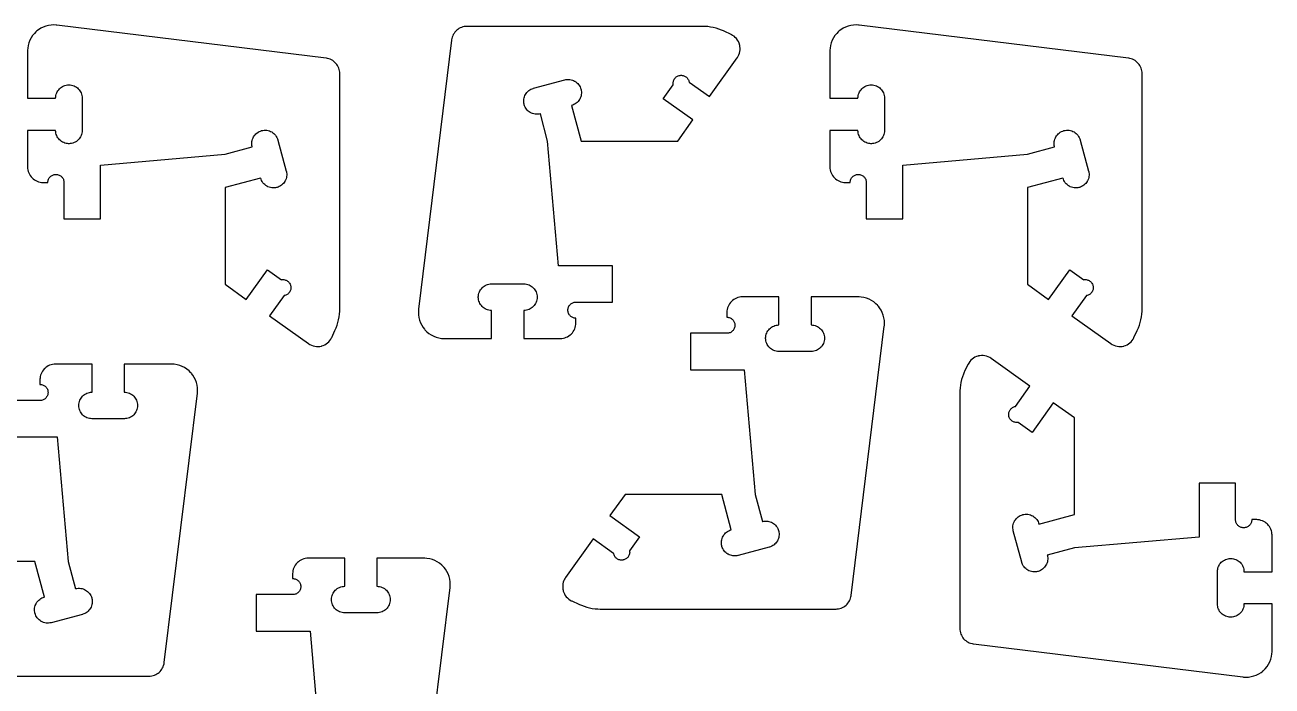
# Model space of a CAD drawing. Extents: x 0 to 476, y 0 to 319.
# Drawn here: x 228.6 to 468.2, y 192.3 to 319.3 of the extents above; entities that cross this region are included whole.
import ezdxf

# ---------------------------------------------------------------- set-up
doc = ezdxf.new("R2010")
doc.units = 0
doc.layers.get('0').update_dxf_attribs({"linetype": 'CONTINUOUS'})

msp = doc.modelspace()

# ---------------------------------------------------------------- linework, layer by layer
at = {"color": 0}
for points in [[(267.065, 294.504), (272.282, 295.903), (272.264, 295.965), (272.226, 296.158), (272.199, 296.412), (272.196, 296.664), (272.218, 296.912), (272.264, 297.156), (272.333, 297.392), (272.424, 297.619), (272.536, 297.838), (272.668, 298.043), (272.819, 298.236), (272.99, 298.414), (273.178, 298.575), (273.382, 298.718), (273.601, 298.843), (273.836, 298.946), (274.021, 299.008), (274.085, 299.025), (274.147, 299.043), (274.339, 299.081), (274.594, 299.108), (274.846, 299.111), (275.094, 299.089), (275.338, 299.043), (275.574, 298.974), (275.801, 298.883), (276.019, 298.771), (276.225, 298.639), (276.418, 298.487), (276.596, 298.317), (276.757, 298.129), (276.9, 297.925), (277.025, 297.706), (277.128, 297.471), (277.19, 297.285), (277.207, 297.222), (278.813, 291.233), (278.828, 291.172), (278.865, 290.987), (278.893, 290.737), (278.897, 290.489), (278.878, 290.24), (278.833, 289.996), (278.764, 289.756), (278.672, 289.524), (278.589, 289.353), (278.557, 289.299), (278.526, 289.244), (278.421, 289.086), (278.265, 288.89), (278.092, 288.711), (277.901, 288.55), (277.697, 288.408), (277.479, 288.287), (277.249, 288.188), (277.069, 288.126), (277.008, 288.111), (276.949, 288.094), (276.763, 288.057), (276.514, 288.029), (276.264, 288.025), (276.017, 288.046), (275.771, 288.09), (275.532, 288.158), (275.299, 288.25), (275.129, 288.333), (275.074, 288.365), (275.019, 288.397), (274.862, 288.503), (274.665, 288.658), (274.487, 288.832), (274.326, 289.021), (274.185, 289.226), (274.063, 289.443), (273.963, 289.674), (273.903, 289.853), (273.886, 289.914), (267.065, 288.086), (267.065, 269.504), (271.136, 266.601), (275.201, 272.3), (277.894, 270.379), (277.933, 270.386), (278.051, 270.397), (278.207, 270.4), (278.36, 270.386), (278.508, 270.358), (278.653, 270.317), (278.792, 270.261), (278.925, 270.193), (279.05, 270.112), (279.167, 270.021), (279.274, 269.917), (279.372, 269.804), (279.458, 269.681), (279.533, 269.55), (279.596, 269.41), (279.644, 269.261), (279.672, 269.146), (279.678, 269.106), (279.685, 269.067), (279.697, 268.949), (279.699, 268.793), (279.686, 268.64), (279.658, 268.492), (279.615, 268.347), (279.56, 268.208), (279.492, 268.075), (279.411, 267.95), (279.319, 267.833), (279.217, 267.726), (279.103, 267.628), (278.981, 267.542), (278.849, 267.467), (278.708, 267.404), (278.56, 267.356), (278.444, 267.328), (278.406, 267.322), (275.614, 263.407), (283.074, 258.086), (283.14, 258.037), (283.354, 257.908), (283.65, 257.764), (283.958, 257.654), (284.275, 257.578), (284.599, 257.536), (284.926, 257.531), (285.254, 257.561), (285.499, 257.607), (285.579, 257.628), (285.66, 257.649), (285.896, 257.729), (286.196, 257.865), (286.478, 258.031), (286.739, 258.226), (286.978, 258.449), (287.192, 258.697), (287.378, 258.968), (287.5, 259.186), (287.535, 259.261), (288.169, 260.622), (288.228, 260.746), (288.386, 261.124), (288.576, 261.636), (288.737, 262.156), (288.869, 262.685), (288.972, 263.218), (289.047, 263.758), (289.092, 264.301), (289.107, 264.713), (289.107, 264.849), (289.107, 309.978), (289.107, 310.047), (289.093, 310.258), (289.054, 310.533), (288.992, 310.799), (288.906, 311.056), (288.799, 311.303), (288.669, 311.537), (288.521, 311.758), (288.353, 311.965), (288.168, 312.157), (287.967, 312.332), (287.75, 312.487), (287.518, 312.625), (287.274, 312.742), (287.017, 312.836), (286.75, 312.908), (286.542, 312.947), (286.472, 312.956), (234.715, 319.31), (234.583, 319.326), (234.183, 319.347), (233.654, 319.326), (233.132, 319.251), (232.624, 319.122), (232.131, 318.94), (231.658, 318.707), (231.211, 318.424), (230.893, 318.181), (230.793, 318.092), (230.693, 318.004), (230.412, 317.718), (230.076, 317.308), (229.787, 316.868), (229.547, 316.401), (229.357, 315.911), (229.219, 315.403), (229.135, 314.881), (229.106, 314.481), (229.106, 314.347), (229.106, 305.274), (234.506, 305.274), (234.506, 305.339), (234.519, 305.535), (234.558, 305.787), (234.621, 306.032), (234.707, 306.267), (234.814, 306.489), (234.942, 306.7), (235.089, 306.896), (235.253, 307.076), (235.435, 307.242), (235.631, 307.389), (235.84, 307.517), (236.064, 307.624), (236.297, 307.71), (236.542, 307.772), (236.796, 307.811), (236.992, 307.824), (237.056, 307.824), (237.121, 307.824), (237.317, 307.811), (237.569, 307.772), (237.814, 307.71), (238.049, 307.624), (238.272, 307.517), (238.482, 307.389), (238.678, 307.242), (238.86, 307.076), (239.024, 306.896), (239.171, 306.7), (239.299, 306.489), (239.406, 306.267), (239.492, 306.032), (239.554, 305.787), (239.593, 305.535), (239.606, 305.339), (239.606, 305.274), (239.606, 299.074), (239.606, 299.008), (239.593, 298.813), (239.554, 298.56), (239.492, 298.315), (239.406, 298.081), (239.299, 297.858), (239.171, 297.649), (239.024, 297.451), (238.86, 297.271), (238.678, 297.106), (238.482, 296.96), (238.272, 296.832), (238.049, 296.724), (237.814, 296.639), (237.569, 296.575), (237.317, 296.537), (237.121, 296.524), (237.056, 296.524), (236.992, 296.524), (236.796, 296.537), (236.542, 296.575), (236.297, 296.639), (236.064, 296.724), (235.84, 296.832), (235.631, 296.96), (235.435, 297.106), (235.253, 297.271), (235.089, 297.451), (234.942, 297.649), (234.814, 297.858), (234.707, 298.081), (234.621, 298.315), (234.558, 298.56), (234.519, 298.813), (234.506, 299.008), (234.506, 299.074), (229.106, 299.074), (229.106, 292.074), (229.106, 292), (229.121, 291.778), (229.164, 291.486), (229.236, 291.201), (229.335, 290.925), (229.46, 290.661), (229.61, 290.41), (229.786, 290.172), (229.932, 290.004), (229.985, 289.953), (230.037, 289.9), (230.206, 289.753), (230.442, 289.578), (230.693, 289.428), (230.958, 289.303), (231.233, 289.203), (231.518, 289.132), (231.81, 289.089), (232.032, 289.074), (232.106, 289.074), (233.006, 289.074), (233.006, 289.114), (233.014, 289.232), (233.037, 289.386), (233.076, 289.535), (233.128, 289.676), (233.193, 289.813), (233.271, 289.94), (233.36, 290.06), (233.46, 290.169), (233.571, 290.269), (233.689, 290.358), (233.817, 290.436), (233.953, 290.501), (234.096, 290.554), (234.244, 290.592), (234.397, 290.615), (234.517, 290.624), (234.556, 290.624), (234.596, 290.624), (234.715, 290.615), (234.868, 290.592), (235.017, 290.554), (235.16, 290.501), (235.294, 290.436), (235.422, 290.358), (235.542, 290.269), (235.653, 290.169), (235.753, 290.06), (235.842, 289.94), (235.919, 289.813), (235.985, 289.676), (236.036, 289.535), (236.075, 289.386), (236.099, 289.232), (236.106, 289.114), (236.106, 289.074), (236.106, 282.074), (243.106, 282.074), (243.106, 292.408), (267.065, 294.504)], [(329.028, 297.033), (327.629, 302.249), (327.567, 302.232), (327.375, 302.194), (327.119, 302.165), (326.868, 302.164), (326.619, 302.186), (326.376, 302.232), (326.14, 302.3), (325.912, 302.392), (325.694, 302.504), (325.489, 302.636), (325.296, 302.787), (325.118, 302.957), (324.957, 303.144), (324.814, 303.349), (324.69, 303.569), (324.588, 303.804), (324.524, 303.989), (324.507, 304.051), (324.49, 304.115), (324.451, 304.307), (324.424, 304.561), (324.421, 304.814), (324.443, 305.063), (324.489, 305.306), (324.558, 305.542), (324.649, 305.769), (324.761, 305.987), (324.893, 306.193), (325.046, 306.385), (325.215, 306.563), (325.403, 306.725), (325.607, 306.868), (325.826, 306.992), (326.061, 307.094), (326.247, 307.158), (326.31, 307.175), (332.299, 308.779), (332.36, 308.796), (332.546, 308.833), (332.794, 308.861), (333.043, 308.865), (333.292, 308.844), (333.536, 308.8), (333.776, 308.732), (334.008, 308.64), (334.179, 308.557), (334.233, 308.525), (334.287, 308.493), (334.446, 308.388), (334.642, 308.232), (334.821, 308.058), (334.982, 307.869), (335.124, 307.664), (335.244, 307.447), (335.344, 307.217), (335.406, 307.037), (335.422, 306.976), (335.438, 306.915), (335.475, 306.731), (335.503, 306.481), (335.507, 306.232), (335.486, 305.983), (335.442, 305.739), (335.374, 305.499), (335.282, 305.267), (335.199, 305.096), (335.167, 305.042), (335.135, 304.987), (335.031, 304.829), (334.874, 304.633), (334.7, 304.454), (334.511, 304.293), (334.307, 304.151), (334.089, 304.031), (333.858, 303.931), (333.679, 303.869), (333.618, 303.853), (335.446, 297.033), (354.028, 297.033), (356.931, 301.103), (351.232, 305.168), (353.153, 307.861), (353.146, 307.9), (353.135, 308.019), (353.132, 308.175), (353.146, 308.328), (353.174, 308.476), (353.215, 308.621), (353.271, 308.76), (353.339, 308.892), (353.419, 309.017), (353.513, 309.135), (353.615, 309.242), (353.728, 309.339), (353.851, 309.426), (353.983, 309.501), (354.124, 309.564), (354.271, 309.612), (354.388, 309.639), (354.426, 309.646), (354.465, 309.653), (354.583, 309.664), (354.739, 309.667), (354.892, 309.653), (355.042, 309.625), (355.186, 309.583), (355.325, 309.528), (355.457, 309.46), (355.582, 309.379), (355.699, 309.287), (355.807, 309.185), (355.904, 309.071), (355.99, 308.949), (356.065, 308.817), (356.128, 308.676), (356.176, 308.528), (356.204, 308.412), (356.211, 308.374), (360.125, 305.581), (365.446, 313.04), (365.494, 313.108), (365.624, 313.322), (365.768, 313.618), (365.878, 313.925), (365.954, 314.243), (365.996, 314.567), (366.001, 314.894), (365.971, 315.221), (365.926, 315.467), (365.904, 315.547), (365.883, 315.626), (365.803, 315.862), (365.668, 316.162), (365.501, 316.444), (365.306, 316.707), (365.083, 316.946), (364.836, 317.158), (364.564, 317.346), (364.347, 317.467), (364.271, 317.501), (362.91, 318.138), (362.786, 318.194), (362.408, 318.354), (361.896, 318.543), (361.376, 318.704), (360.849, 318.838), (360.314, 318.94), (359.774, 319.014), (359.231, 319.058), (358.821, 319.074), (358.683, 319.074), (313.554, 319.074), (313.485, 319.074), (313.274, 319.061), (312.999, 319.022), (312.733, 318.96), (312.476, 318.874), (312.229, 318.765), (311.996, 318.638), (311.774, 318.489), (311.567, 318.321), (311.375, 318.136), (311.201, 317.935), (311.044, 317.717), (310.907, 317.486), (310.79, 317.242), (310.696, 316.985), (310.624, 316.717), (310.586, 316.51), (310.576, 316.439), (304.222, 264.683), (304.206, 264.551), (304.186, 264.15), (304.206, 263.621), (304.281, 263.1), (304.41, 262.592), (304.592, 262.099), (304.825, 261.626), (305.108, 261.179), (305.351, 260.861), (305.44, 260.761), (305.528, 260.661), (305.815, 260.381), (306.224, 260.044), (306.664, 259.756), (307.132, 259.515), (307.621, 259.325), (308.129, 259.186), (308.651, 259.103), (309.051, 259.074), (309.185, 259.074), (318.258, 259.074), (318.258, 264.474), (318.193, 264.474), (317.997, 264.487), (317.744, 264.525), (317.5, 264.589), (317.265, 264.674), (317.043, 264.782), (316.832, 264.91), (316.636, 265.056), (316.456, 265.221), (316.29, 265.401), (316.144, 265.599), (316.017, 265.808), (315.908, 266.031), (315.824, 266.265), (315.76, 266.51), (315.721, 266.763), (315.708, 266.958), (315.708, 267.024), (315.708, 267.089), (315.721, 267.285), (315.76, 267.537), (315.824, 267.782), (315.908, 268.017), (316.017, 268.239), (316.144, 268.45), (316.29, 268.646), (316.456, 268.826), (316.636, 268.992), (316.832, 269.139), (317.043, 269.267), (317.265, 269.374), (317.5, 269.46), (317.744, 269.522), (317.997, 269.561), (318.193, 269.574), (318.258, 269.574), (324.458, 269.574), (324.524, 269.574), (324.719, 269.561), (324.972, 269.522), (325.217, 269.46), (325.451, 269.374), (325.674, 269.267), (325.885, 269.139), (326.081, 268.992), (326.261, 268.826), (326.426, 268.646), (326.572, 268.45), (326.7, 268.239), (326.808, 268.017), (326.893, 267.782), (326.957, 267.537), (326.996, 267.285), (327.008, 267.089), (327.008, 267.024), (327.008, 266.958), (326.996, 266.763), (326.957, 266.51), (326.893, 266.265), (326.808, 266.031), (326.7, 265.808), (326.572, 265.599), (326.426, 265.401), (326.261, 265.221), (326.081, 265.056), (325.885, 264.91), (325.674, 264.782), (325.451, 264.674), (325.217, 264.589), (324.972, 264.525), (324.719, 264.487), (324.524, 264.474), (324.458, 264.474), (324.458, 259.074), (331.458, 259.074), (331.532, 259.074), (331.756, 259.089), (332.046, 259.132), (332.331, 259.203), (332.607, 259.303), (332.871, 259.428), (333.122, 259.578), (333.36, 259.753), (333.528, 259.9), (333.579, 259.953), (333.632, 260.004), (333.779, 260.172), (333.954, 260.41), (334.106, 260.661), (334.231, 260.926), (334.329, 261.201), (334.4, 261.486), (334.443, 261.778), (334.458, 262), (334.458, 262.074), (334.458, 262.974), (334.419, 262.974), (334.3, 262.982), (334.146, 263.006), (333.997, 263.043), (333.856, 263.096), (333.719, 263.161), (333.592, 263.239), (333.472, 263.328), (333.362, 263.428), (333.263, 263.537), (333.174, 263.657), (333.096, 263.785), (333.031, 263.921), (332.978, 264.063), (332.94, 264.211), (332.917, 264.365), (332.908, 264.485), (332.908, 264.524), (332.908, 264.564), (332.917, 264.682), (332.94, 264.836), (332.978, 264.985), (333.031, 265.128), (333.096, 265.263), (333.174, 265.39), (333.263, 265.51), (333.362, 265.619), (333.472, 265.719), (333.592, 265.81), (333.719, 265.886), (333.856, 265.951), (333.997, 266.004), (334.146, 266.042), (334.3, 266.065), (334.419, 266.074), (334.458, 266.074), (341.458, 266.074), (341.458, 273.074), (331.124, 273.074), (329.028, 297.033)], [(421.206, 294.504), (426.422, 295.903), (426.406, 295.965), (426.367, 296.158), (426.339, 296.412), (426.336, 296.664), (426.358, 296.912), (426.404, 297.156), (426.474, 297.392), (426.565, 297.619), (426.676, 297.838), (426.81, 298.043), (426.961, 298.236), (427.131, 298.414), (427.318, 298.575), (427.522, 298.718), (427.742, 298.843), (427.976, 298.946), (428.162, 299.008), (428.225, 299.025), (428.289, 299.043), (428.481, 299.081), (428.735, 299.108), (428.987, 299.111), (429.236, 299.089), (429.479, 299.043), (429.715, 298.974), (429.943, 298.883), (430.16, 298.771), (430.367, 298.639), (430.558, 298.487), (430.736, 298.317), (430.897, 298.129), (431.042, 297.925), (431.165, 297.706), (431.268, 297.471), (431.332, 297.285), (431.349, 297.222), (432.953, 291.233), (432.969, 291.172), (433.006, 290.987), (433.035, 290.737), (433.039, 290.489), (433.018, 290.24), (432.974, 289.996), (432.906, 289.756), (432.814, 289.524), (432.729, 289.353), (432.699, 289.299), (432.667, 289.244), (432.561, 289.086), (432.406, 288.89), (432.232, 288.711), (432.042, 288.55), (431.838, 288.408), (431.619, 288.287), (431.39, 288.188), (431.211, 288.126), (431.15, 288.111), (431.089, 288.094), (430.903, 288.057), (430.654, 288.029), (430.406, 288.025), (430.157, 288.046), (429.912, 288.09), (429.672, 288.158), (429.439, 288.25), (429.269, 288.333), (429.215, 288.365), (429.16, 288.397), (429.003, 288.503), (428.807, 288.658), (428.628, 288.832), (428.467, 289.021), (428.325, 289.226), (428.204, 289.443), (428.104, 289.674), (428.043, 289.853), (428.026, 289.914), (421.206, 288.086), (421.206, 269.504), (425.276, 266.601), (429.342, 272.3), (432.035, 270.379), (432.074, 270.386), (432.192, 270.397), (432.349, 270.4), (432.501, 270.386), (432.65, 270.358), (432.794, 270.317), (432.933, 270.261), (433.065, 270.193), (433.19, 270.112), (433.307, 270.021), (433.415, 269.917), (433.513, 269.804), (433.6, 269.681), (433.675, 269.55), (433.736, 269.41), (433.785, 269.261), (433.813, 269.146), (433.819, 269.106), (433.826, 269.067), (433.838, 268.949), (433.84, 268.793), (433.826, 268.64), (433.799, 268.492), (433.757, 268.347), (433.701, 268.208), (433.633, 268.075), (433.553, 267.95), (433.46, 267.833), (433.357, 267.726), (433.244, 267.628), (433.121, 267.542), (432.989, 267.467), (432.849, 267.404), (432.701, 267.356), (432.585, 267.328), (432.546, 267.322), (429.754, 263.407), (437.214, 258.086), (437.282, 258.037), (437.494, 257.908), (437.79, 257.764), (438.099, 257.654), (438.417, 257.578), (438.74, 257.536), (439.067, 257.531), (439.394, 257.561), (439.64, 257.607), (439.721, 257.628), (439.8, 257.649), (440.036, 257.729), (440.336, 257.865), (440.618, 258.031), (440.879, 258.226), (441.118, 258.449), (441.332, 258.697), (441.518, 258.968), (441.64, 259.186), (441.675, 259.261), (442.31, 260.622), (442.368, 260.746), (442.528, 261.124), (442.717, 261.636), (442.878, 262.156), (443.01, 262.685), (443.114, 263.218), (443.188, 263.758), (443.232, 264.301), (443.247, 264.713), (443.247, 264.849), (443.247, 309.978), (443.247, 310.047), (443.235, 310.258), (443.196, 310.533), (443.133, 310.799), (443.047, 311.056), (442.939, 311.303), (442.81, 311.537), (442.661, 311.758), (442.494, 311.965), (442.308, 312.157), (442.107, 312.332), (441.89, 312.487), (441.658, 312.625), (441.414, 312.742), (441.158, 312.836), (440.89, 312.908), (440.682, 312.947), (440.612, 312.956), (388.857, 319.31), (388.724, 319.326), (388.324, 319.347), (387.794, 319.326), (387.274, 319.251), (386.764, 319.122), (386.272, 318.94), (385.8, 318.707), (385.353, 318.424), (385.033, 318.181), (384.933, 318.092), (384.835, 318.004), (384.554, 317.718), (384.218, 317.308), (383.929, 316.868), (383.689, 316.401), (383.499, 315.911), (383.36, 315.403), (383.275, 314.881), (383.247, 314.481), (383.247, 314.347), (383.247, 305.274), (388.647, 305.274), (388.647, 305.339), (388.66, 305.535), (388.699, 305.787), (388.761, 306.032), (388.847, 306.267), (388.954, 306.489), (389.082, 306.7), (389.229, 306.896), (389.394, 307.076), (389.575, 307.242), (389.771, 307.389), (389.982, 307.517), (390.204, 307.624), (390.439, 307.71), (390.683, 307.772), (390.936, 307.811), (391.132, 307.824), (391.197, 307.824), (391.263, 307.824), (391.458, 307.811), (391.711, 307.772), (391.956, 307.71), (392.19, 307.624), (392.412, 307.517), (392.622, 307.389), (392.819, 307.242), (393, 307.076), (393.165, 306.896), (393.311, 306.7), (393.439, 306.489), (393.547, 306.267), (393.632, 306.032), (393.696, 305.787), (393.733, 305.535), (393.747, 305.339), (393.747, 305.274), (393.747, 299.074), (393.747, 299.008), (393.733, 298.813), (393.696, 298.56), (393.632, 298.315), (393.547, 298.081), (393.439, 297.858), (393.311, 297.649), (393.165, 297.451), (393, 297.271), (392.819, 297.106), (392.622, 296.96), (392.412, 296.832), (392.19, 296.724), (391.956, 296.639), (391.711, 296.575), (391.458, 296.537), (391.263, 296.524), (391.197, 296.524), (391.132, 296.524), (390.936, 296.537), (390.683, 296.575), (390.439, 296.639), (390.204, 296.724), (389.982, 296.832), (389.771, 296.96), (389.575, 297.106), (389.394, 297.271), (389.229, 297.451), (389.082, 297.649), (388.954, 297.858), (388.847, 298.081), (388.761, 298.315), (388.699, 298.56), (388.66, 298.813), (388.647, 299.008), (388.647, 299.074), (383.247, 299.074), (383.247, 292.074), (383.247, 292), (383.261, 291.778), (383.306, 291.486), (383.376, 291.201), (383.475, 290.925), (383.6, 290.661), (383.751, 290.41), (383.926, 290.172), (384.074, 290.004), (384.126, 289.953), (384.178, 289.9), (384.346, 289.753), (384.582, 289.578), (384.835, 289.428), (385.099, 289.303), (385.375, 289.203), (385.66, 289.132), (385.95, 289.089), (386.172, 289.074), (386.247, 289.074), (387.147, 289.074), (387.147, 289.114), (387.156, 289.232), (387.179, 289.386), (387.217, 289.535), (387.269, 289.676), (387.335, 289.813), (387.411, 289.94), (387.501, 290.06), (387.601, 290.169), (387.711, 290.269), (387.831, 290.358), (387.958, 290.436), (388.094, 290.501), (388.236, 290.554), (388.385, 290.592), (388.539, 290.615), (388.657, 290.624), (388.697, 290.624), (388.736, 290.624), (388.856, 290.615), (389.01, 290.592), (389.158, 290.554), (389.3, 290.501), (389.436, 290.436), (389.564, 290.358), (389.683, 290.269), (389.793, 290.169), (389.893, 290.06), (389.982, 289.94), (390.06, 289.813), (390.125, 289.676), (390.178, 289.535), (390.215, 289.386), (390.239, 289.232), (390.247, 289.114), (390.247, 289.074), (390.247, 282.074), (397.247, 282.074), (397.247, 292.408), (421.206, 294.504)], [(368.889, 229.115), (370.287, 223.899), (370.35, 223.915), (370.543, 223.953), (370.797, 223.982), (371.049, 223.985), (371.297, 223.962), (371.54, 223.917), (371.776, 223.847), (372.004, 223.756), (372.222, 223.644), (372.428, 223.511), (372.621, 223.36), (372.799, 223.19), (372.96, 223.003), (373.103, 222.799), (373.228, 222.579), (373.331, 222.344), (373.393, 222.158), (373.41, 222.096), (373.428, 222.032), (373.465, 221.84), (373.493, 221.586), (373.496, 221.333), (373.474, 221.085), (373.428, 220.842), (373.358, 220.606), (373.268, 220.378), (373.156, 220.161), (373.024, 219.954), (372.872, 219.763), (372.701, 219.585), (372.514, 219.422), (372.31, 219.279), (372.09, 219.156), (371.856, 219.053), (371.669, 218.989), (371.607, 218.972), (365.618, 217.368), (365.557, 217.351), (365.372, 217.314), (365.122, 217.286), (364.874, 217.282), (364.625, 217.303), (364.381, 217.347), (364.14, 217.415), (363.908, 217.507), (363.737, 217.592), (363.683, 217.622), (363.629, 217.654), (363.471, 217.76), (363.275, 217.915), (363.096, 218.089), (362.935, 218.279), (362.793, 218.483), (362.672, 218.701), (362.572, 218.931), (362.511, 219.11), (362.496, 219.171), (362.479, 219.232), (362.442, 219.418), (362.414, 219.667), (362.41, 219.915), (362.431, 220.164), (362.475, 220.408), (362.543, 220.649), (362.635, 220.882), (362.718, 221.051), (362.75, 221.106), (362.782, 221.161), (362.888, 221.318), (363.043, 221.514), (363.217, 221.693), (363.406, 221.854), (363.611, 221.996), (363.828, 222.117), (364.058, 222.217), (364.237, 222.278), (364.299, 222.294), (362.471, 229.115), (343.889, 229.115), (340.986, 225.044), (346.685, 220.979), (344.764, 218.286), (344.771, 218.247), (344.782, 218.129), (344.785, 217.972), (344.771, 217.819), (344.743, 217.671), (344.701, 217.526), (344.646, 217.388), (344.578, 217.256), (344.497, 217.131), (344.406, 217.014), (344.301, 216.906), (344.189, 216.808), (344.065, 216.721), (343.935, 216.646), (343.794, 216.585), (343.646, 216.536), (343.531, 216.508), (343.49, 216.501), (343.451, 216.494), (343.333, 216.483), (343.178, 216.481), (343.025, 216.494), (342.876, 216.522), (342.732, 216.564), (342.593, 216.619), (342.46, 216.688), (342.335, 216.768), (342.218, 216.861), (342.111, 216.964), (342.013, 217.076), (341.926, 217.2), (341.851, 217.332), (341.789, 217.472), (341.74, 217.619), (341.713, 217.735), (341.707, 217.775), (337.792, 220.567), (332.471, 213.107), (332.422, 213.039), (332.293, 212.826), (332.149, 212.531), (332.039, 212.222), (331.963, 211.904), (331.921, 211.581), (331.915, 211.254), (331.946, 210.926), (331.992, 210.681), (332.013, 210.6), (332.033, 210.521), (332.114, 210.285), (332.25, 209.985), (332.415, 209.703), (332.611, 209.442), (332.833, 209.203), (333.082, 208.989), (333.353, 208.803), (333.571, 208.681), (333.646, 208.646), (335.007, 208.011), (335.131, 207.953), (335.508, 207.793), (336.021, 207.604), (336.54, 207.443), (337.069, 207.311), (337.603, 207.207), (338.143, 207.133), (338.686, 207.089), (339.097, 207.074), (339.233, 207.074), (384.362, 207.074), (384.432, 207.074), (384.643, 207.086), (384.918, 207.125), (385.183, 207.188), (385.44, 207.274), (385.688, 207.382), (385.922, 207.511), (386.143, 207.66), (386.35, 207.826), (386.542, 208.013), (386.717, 208.214), (386.872, 208.431), (387.01, 208.663), (387.126, 208.907), (387.221, 209.163), (387.293, 209.431), (387.332, 209.639), (387.34, 209.708), (393.694, 261.464), (393.711, 261.597), (393.732, 261.997), (393.711, 262.526), (393.636, 263.047), (393.507, 263.557), (393.325, 264.049), (393.092, 264.521), (392.808, 264.968), (392.565, 265.287), (392.476, 265.386), (392.389, 265.486), (392.103, 265.767), (391.693, 266.103), (391.253, 266.392), (390.786, 266.632), (390.296, 266.822), (389.787, 266.961), (389.265, 267.046), (388.865, 267.074), (388.732, 267.074), (379.658, 267.074), (379.658, 261.674), (379.724, 261.674), (379.919, 261.661), (380.172, 261.622), (380.417, 261.56), (380.651, 261.474), (380.874, 261.365), (381.085, 261.237), (381.281, 261.092), (381.461, 260.926), (381.626, 260.746), (381.774, 260.55), (381.901, 260.339), (382.008, 260.117), (382.094, 259.882), (382.157, 259.638), (382.196, 259.385), (382.208, 259.189), (382.208, 259.124), (382.208, 259.058), (382.196, 258.862), (382.157, 258.61), (382.094, 258.365), (382.008, 258.131), (381.901, 257.908), (381.774, 257.699), (381.626, 257.501), (381.461, 257.321), (381.281, 257.156), (381.085, 257.01), (380.874, 256.882), (380.651, 256.774), (380.417, 256.689), (380.172, 256.625), (379.919, 256.588), (379.724, 256.574), (379.658, 256.574), (373.458, 256.574), (373.393, 256.574), (373.197, 256.588), (372.944, 256.625), (372.7, 256.689), (372.465, 256.774), (372.243, 256.882), (372.033, 257.01), (371.836, 257.156), (371.656, 257.321), (371.49, 257.501), (371.344, 257.699), (371.217, 257.908), (371.108, 258.131), (371.024, 258.365), (370.96, 258.61), (370.922, 258.862), (370.908, 259.058), (370.908, 259.124), (370.908, 259.189), (370.922, 259.385), (370.96, 259.638), (371.024, 259.882), (371.108, 260.117), (371.217, 260.339), (371.344, 260.55), (371.49, 260.746), (371.656, 260.926), (371.836, 261.092), (372.033, 261.237), (372.243, 261.365), (372.465, 261.474), (372.7, 261.56), (372.944, 261.622), (373.197, 261.661), (373.393, 261.674), (373.458, 261.674), (373.458, 267.074), (366.458, 267.074), (366.385, 267.074), (366.162, 267.06), (365.871, 267.015), (365.586, 266.944), (365.31, 266.846), (365.046, 266.721), (364.794, 266.569), (364.557, 266.394), (364.389, 266.247), (364.338, 266.194), (364.285, 266.143), (364.138, 265.975), (363.963, 265.737), (363.813, 265.486), (363.686, 265.222), (363.588, 264.946), (363.517, 264.661), (363.474, 264.371), (363.458, 264.147), (363.458, 264.074), (363.458, 263.174), (363.499, 263.174), (363.617, 263.165), (363.771, 263.142), (363.919, 263.104), (364.061, 263.051), (364.197, 262.986), (364.325, 262.908), (364.444, 262.819), (364.554, 262.719), (364.654, 262.61), (364.743, 262.49), (364.821, 262.362), (364.886, 262.226), (364.939, 262.085), (364.976, 261.936), (365, 261.782), (365.008, 261.664), (365.008, 261.624), (365.008, 261.585), (365, 261.465), (364.976, 261.311), (364.939, 261.162), (364.886, 261.021), (364.821, 260.885), (364.743, 260.757), (364.654, 260.638), (364.554, 260.528), (364.444, 260.428), (364.325, 260.339), (364.197, 260.261), (364.061, 260.196), (363.919, 260.143), (363.771, 260.106), (363.617, 260.082), (363.499, 260.074), (363.458, 260.074), (356.458, 260.074), (356.458, 253.074), (366.793, 253.074), (368.889, 229.115)], [(430.239, 218.825), (425.024, 217.428), (425.04, 217.365), (425.078, 217.172), (425.106, 216.918), (425.108, 216.665), (425.086, 216.417), (425.04, 216.174), (424.971, 215.938), (424.881, 215.71), (424.768, 215.493), (424.636, 215.286), (424.485, 215.094), (424.314, 214.917), (424.126, 214.756), (423.922, 214.611), (423.703, 214.487), (423.468, 214.385), (423.283, 214.321), (423.219, 214.304), (423.157, 214.288), (422.964, 214.25), (422.71, 214.221), (422.458, 214.219), (422.21, 214.242), (421.967, 214.288), (421.731, 214.356), (421.503, 214.447), (421.285, 214.56), (421.079, 214.692), (420.886, 214.843), (420.708, 215.014), (420.547, 215.201), (420.404, 215.404), (420.279, 215.625), (420.176, 215.86), (420.114, 216.044), (420.097, 216.107), (418.492, 222.096), (418.476, 222.157), (418.439, 222.343), (418.411, 222.592), (418.407, 222.842), (418.426, 223.089), (418.471, 223.333), (418.54, 223.574), (418.632, 223.807), (418.715, 223.976), (418.747, 224.032), (418.778, 224.086), (418.883, 224.243), (419.039, 224.439), (419.213, 224.618), (419.403, 224.779), (419.607, 224.921), (419.825, 225.043), (420.056, 225.142), (420.235, 225.203), (420.296, 225.219), (420.356, 225.236), (420.542, 225.272), (420.79, 225.301), (421.04, 225.306), (421.287, 225.285), (421.533, 225.24), (421.772, 225.172), (422.006, 225.081), (422.175, 224.996), (422.231, 224.965), (422.285, 224.933), (422.442, 224.828), (422.639, 224.672), (422.817, 224.499), (422.978, 224.308), (423.119, 224.104), (423.242, 223.886), (423.342, 223.657), (423.401, 223.478), (423.418, 223.417), (430.239, 225.244), (430.239, 243.825), (426.168, 246.729), (422.103, 241.031), (419.411, 242.951), (419.371, 242.944), (419.253, 242.933), (419.097, 242.931), (418.944, 242.943), (418.796, 242.971), (418.651, 243.014), (418.513, 243.069), (418.379, 243.138), (418.254, 243.218), (418.138, 243.31), (418.031, 243.412), (417.932, 243.526), (417.846, 243.649), (417.771, 243.781), (417.708, 243.921), (417.66, 244.069), (417.632, 244.185), (417.626, 244.224), (417.619, 244.263), (417.607, 244.382), (417.606, 244.537), (417.618, 244.69), (417.646, 244.839), (417.689, 244.983), (417.744, 245.122), (417.813, 245.254), (417.893, 245.379), (417.985, 245.497), (418.088, 245.604), (418.201, 245.701), (418.324, 245.789), (418.456, 245.864), (418.596, 245.926), (418.744, 245.975), (418.86, 246.001), (418.899, 246.008), (421.69, 249.922), (414.231, 255.244), (414.164, 255.292), (413.95, 255.421), (413.654, 255.565), (413.346, 255.676), (413.029, 255.753), (412.706, 255.793), (412.378, 255.8), (412.05, 255.769), (411.806, 255.724), (411.725, 255.703), (411.644, 255.682), (411.408, 255.6), (411.108, 255.465), (410.826, 255.299), (410.565, 255.104), (410.326, 254.881), (410.112, 254.633), (409.926, 254.362), (409.804, 254.144), (409.769, 254.069), (409.135, 252.708), (409.076, 252.583), (408.918, 252.206), (408.728, 251.694), (408.567, 251.174), (408.435, 250.646), (408.332, 250.111), (408.257, 249.572), (408.213, 249.028), (408.199, 248.618), (408.199, 248.482), (408.199, 203.353), (408.199, 203.282), (408.211, 203.071), (408.25, 202.797), (408.313, 202.531), (408.399, 202.274), (408.506, 202.028), (408.635, 201.793), (408.783, 201.572), (408.951, 201.365), (409.136, 201.174), (409.338, 200.999), (409.554, 200.842), (409.786, 200.706), (410.031, 200.589), (410.287, 200.494), (410.554, 200.422), (410.763, 200.383), (410.832, 200.375), (462.589, 194.019), (462.721, 194.004), (463.121, 193.983), (463.65, 194.003), (464.172, 194.079), (464.681, 194.208), (465.174, 194.39), (465.646, 194.622), (466.093, 194.906), (466.411, 195.15), (466.511, 195.237), (466.611, 195.326), (466.892, 195.612), (467.228, 196.022), (467.517, 196.462), (467.757, 196.929), (467.947, 197.419), (468.085, 197.926), (468.169, 198.45), (468.199, 198.85), (468.199, 198.983), (468.199, 208.057), (462.799, 208.057), (462.799, 207.992), (462.785, 207.796), (462.746, 207.543), (462.683, 207.299), (462.597, 207.064), (462.49, 206.84), (462.363, 206.631), (462.215, 206.435), (462.051, 206.253), (461.869, 206.089), (461.674, 205.942), (461.464, 205.814), (461.24, 205.707), (461.006, 205.621), (460.762, 205.558), (460.508, 205.519), (460.313, 205.507), (460.249, 205.507), (460.183, 205.507), (459.988, 205.519), (459.735, 205.558), (459.49, 205.621), (459.256, 205.707), (459.032, 205.814), (458.822, 205.942), (458.626, 206.089), (458.444, 206.253), (458.281, 206.435), (458.133, 206.631), (458.006, 206.84), (457.899, 207.064), (457.813, 207.299), (457.75, 207.543), (457.711, 207.796), (457.699, 207.992), (457.699, 208.057), (457.699, 214.257), (457.699, 214.321), (457.711, 214.517), (457.75, 214.771), (457.813, 215.015), (457.899, 215.249), (458.006, 215.472), (458.133, 215.682), (458.281, 215.878), (458.444, 216.06), (458.626, 216.224), (458.822, 216.371), (459.032, 216.499), (459.256, 216.606), (459.49, 216.692), (459.735, 216.754), (459.988, 216.793), (460.183, 216.807), (460.249, 216.807), (460.313, 216.807), (460.508, 216.793), (460.762, 216.754), (461.006, 216.692), (461.24, 216.606), (461.464, 216.499), (461.674, 216.371), (461.869, 216.224), (462.051, 216.06), (462.215, 215.878), (462.363, 215.682), (462.49, 215.472), (462.597, 215.249), (462.683, 215.015), (462.746, 214.771), (462.785, 214.517), (462.799, 214.321), (462.799, 214.257), (468.199, 214.257), (468.199, 221.257), (468.199, 221.331), (468.183, 221.553), (468.14, 221.844), (468.068, 222.129), (467.969, 222.404), (467.844, 222.669), (467.694, 222.921), (467.518, 223.157), (467.372, 223.325), (467.319, 223.378), (467.267, 223.431), (467.099, 223.576), (466.863, 223.753), (466.611, 223.903), (466.346, 224.028), (466.071, 224.126), (465.786, 224.199), (465.494, 224.242), (465.272, 224.257), (465.199, 224.257), (464.299, 224.257), (464.299, 224.217), (464.29, 224.097), (464.267, 223.944), (464.228, 223.796), (464.176, 223.653), (464.111, 223.518), (464.033, 223.39), (463.944, 223.271), (463.844, 223.16), (463.733, 223.06), (463.615, 222.971), (463.488, 222.893), (463.351, 222.828), (463.208, 222.776), (463.06, 222.737), (462.907, 222.714), (462.787, 222.707), (462.749, 222.707), (462.708, 222.707), (462.589, 222.714), (462.436, 222.737), (462.287, 222.776), (462.144, 222.828), (462.01, 222.893), (461.882, 222.971), (461.762, 223.06), (461.651, 223.16), (461.551, 223.271), (461.463, 223.39), (461.385, 223.518), (461.319, 223.653), (461.268, 223.796), (461.229, 223.944), (461.206, 224.097), (461.199, 224.217), (461.199, 224.257), (461.199, 231.257), (454.199, 231.257), (454.199, 220.921), (430.239, 218.825)]]:
    msp.add_lwpolyline(points, close=True, dxfattribs=at)
for points in [[(207.268, 194.156), (252.397, 194.156), (252.468, 194.156), (252.679, 194.169), (252.953, 194.207), (253.219, 194.271), (253.476, 194.356), (253.722, 194.464), (253.957, 194.593), (254.178, 194.742), (254.385, 194.91), (254.576, 195.094), (254.751, 195.296), (254.908, 195.513), (255.044, 195.744), (255.161, 195.989), (255.257, 196.246), (255.328, 196.513), (255.367, 196.721), (255.375, 196.79), (261.731, 248.547), (261.746, 248.679), (261.767, 249.079), (261.747, 249.608), (261.672, 250.129), (261.543, 250.639), (261.361, 251.132), (261.128, 251.604), (260.844, 252.051), (260.6, 252.369), (260.513, 252.469), (260.424, 252.569), (260.138, 252.85), (259.728, 253.185), (259.287, 253.475), (258.821, 253.715), (258.332, 253.906), (257.824, 254.043), (257.3, 254.128), (256.9, 254.156), (256.767, 254.156), (247.694, 254.156), (247.694, 248.756), (247.758, 248.756), (247.954, 248.743), (248.208, 248.704), (248.451, 248.642), (248.686, 248.556), (248.91, 248.449), (249.119, 248.321), (249.315, 248.174), (249.497, 248.01), (249.661, 247.828), (249.808, 247.632), (249.936, 247.422), (250.043, 247.199), (250.129, 246.964), (250.192, 246.719), (250.231, 246.467), (250.244, 246.271), (250.244, 246.206), (250.244, 246.142), (250.231, 245.946), (250.192, 245.692), (250.129, 245.447), (250.043, 245.214), (249.936, 244.99), (249.808, 244.781), (249.661, 244.585), (249.497, 244.403), (249.315, 244.239), (249.119, 244.092), (248.91, 243.964), (248.686, 243.857), (248.451, 243.771), (248.208, 243.708), (247.954, 243.669), (247.758, 243.656), (247.694, 243.656), (241.494, 243.656), (241.429, 243.656), (241.233, 243.669), (240.979, 243.708), (240.736, 243.771), (240.501, 243.857), (240.278, 243.964), (240.068, 244.092), (239.872, 244.239), (239.69, 244.403), (239.526, 244.585), (239.379, 244.781), (239.251, 244.99), (239.144, 245.214), (239.058, 245.447), (238.996, 245.692), (238.957, 245.946), (238.943, 246.142), (238.943, 246.206), (238.943, 246.271), (238.957, 246.467), (238.996, 246.719), (239.058, 246.964), (239.144, 247.199), (239.251, 247.422), (239.379, 247.632), (239.526, 247.828), (239.69, 248.01), (239.872, 248.174), (240.068, 248.321), (240.278, 248.449), (240.501, 248.556), (240.736, 248.642), (240.979, 248.704), (241.233, 248.743), (241.429, 248.756), (241.494, 248.756), (241.494, 254.156), (234.494, 254.156), (234.419, 254.156), (234.197, 254.142), (233.906, 254.099), (233.621, 254.026), (233.346, 253.928), (233.081, 253.803), (232.829, 253.653), (232.593, 253.476), (232.425, 253.331), (232.372, 253.278), (232.319, 253.225), (232.174, 253.057), (231.997, 252.821), (231.847, 252.569), (231.722, 252.304), (231.624, 252.029), (231.551, 251.744), (231.508, 251.453), (231.494, 251.231), (231.494, 251.156), (231.494, 250.256), (231.533, 250.256), (231.653, 250.249), (231.806, 250.225), (231.954, 250.186), (232.097, 250.135), (232.232, 250.069), (232.36, 249.992), (232.479, 249.903), (232.59, 249.803), (232.69, 249.692), (232.779, 249.572), (232.857, 249.444), (232.922, 249.31), (232.974, 249.167), (233.013, 249.018), (233.036, 248.865), (233.044, 248.746), (233.044, 248.706), (233.044, 248.667), (233.036, 248.547), (233.013, 248.394), (232.974, 248.246), (232.922, 248.103), (232.857, 247.967), (232.779, 247.839), (232.69, 247.721), (232.59, 247.61), (232.479, 247.51), (232.36, 247.421), (232.232, 247.343), (232.097, 247.278), (231.954, 247.226), (231.806, 247.188), (231.653, 247.164), (231.533, 247.156), (231.494, 247.156), (224.494, 247.156)], [(224.494, 240.156), (234.829, 240.156), (236.925, 216.197), (236.925, 216.197), (238.322, 210.981), (238.386, 210.999), (238.578, 211.036), (238.832, 211.064), (239.085, 211.067), (239.333, 211.044), (239.576, 210.999), (239.813, 210.929), (240.04, 210.839), (240.257, 210.726), (240.464, 210.594), (240.656, 210.443), (240.833, 210.272), (240.994, 210.085), (241.139, 209.881), (241.263, 209.661), (241.365, 209.426), (241.429, 209.242), (241.446, 209.178), (241.463, 209.115), (241.5, 208.922), (241.529, 208.668), (241.531, 208.415), (241.508, 208.168), (241.463, 207.925), (241.394, 207.688), (241.303, 207.461), (241.19, 207.243), (241.058, 207.038), (240.907, 206.844), (240.737, 206.667), (240.55, 206.506), (240.346, 206.362), (240.125, 206.237), (239.89, 206.135), (239.706, 206.072), (239.643, 206.056), (233.654, 204.45), (233.593, 204.433), (233.407, 204.397), (233.158, 204.368), (232.908, 204.365), (232.661, 204.385), (232.417, 204.429), (232.176, 204.499), (231.943, 204.59), (231.774, 204.674), (231.718, 204.706), (231.664, 204.736), (231.507, 204.842), (231.311, 204.997), (231.132, 205.171), (230.971, 205.361), (230.829, 205.565), (230.708, 205.783), (230.608, 206.013), (230.547, 206.193), (230.531, 206.253), (230.514, 206.314), (230.478, 206.5), (230.449, 206.749), (230.444, 206.999), (230.465, 207.246), (230.51, 207.492), (230.578, 207.731), (230.669, 207.964), (230.754, 208.133), (230.785, 208.189), (230.817, 208.243), (230.922, 208.4), (231.078, 208.596), (231.251, 208.775), (231.442, 208.936), (231.646, 209.078), (231.864, 209.2), (232.093, 209.299), (232.272, 209.36), (232.333, 209.376), (230.506, 216.197), (211.925, 216.197)], [(303.919, 159.475), (310.274, 211.232), (310.29, 211.364), (310.31, 211.764), (310.29, 212.293), (310.215, 212.815), (310.086, 213.324), (309.904, 213.817), (309.671, 214.289), (309.388, 214.736), (309.144, 215.054), (309.056, 215.154), (308.968, 215.254), (308.681, 215.535), (308.272, 215.871), (307.832, 216.16), (307.364, 216.4), (306.875, 216.59), (306.367, 216.729), (305.844, 216.813), (305.444, 216.842), (305.311, 216.842), (296.237, 216.842), (296.237, 211.442), (296.303, 211.442), (296.499, 211.428), (296.751, 211.389), (296.996, 211.326), (297.231, 211.24), (297.453, 211.133), (297.664, 211.006), (297.86, 210.858), (298.04, 210.694), (298.206, 210.514), (298.351, 210.317), (298.479, 210.107), (298.588, 209.883), (298.672, 209.65), (298.736, 209.406), (298.775, 209.151), (298.787, 208.957), (298.787, 208.892), (298.787, 208.826), (298.775, 208.631), (298.736, 208.378), (298.672, 208.133), (298.588, 207.899), (298.479, 207.676), (298.351, 207.465), (298.206, 207.269), (298.04, 207.087), (297.86, 206.924), (297.664, 206.776), (297.453, 206.649), (297.231, 206.542), (296.996, 206.456), (296.751, 206.393), (296.499, 206.354), (296.303, 206.342), (296.237, 206.342), (290.037, 206.342), (289.972, 206.342), (289.776, 206.354), (289.524, 206.393), (289.279, 206.456), (289.044, 206.542), (288.822, 206.649), (288.611, 206.776), (288.415, 206.924), (288.235, 207.087), (288.069, 207.269), (287.924, 207.465), (287.796, 207.676), (287.688, 207.899), (287.603, 208.133), (287.539, 208.378), (287.5, 208.631), (287.487, 208.826), (287.487, 208.892), (287.487, 208.957), (287.5, 209.151), (287.539, 209.406), (287.603, 209.65), (287.688, 209.883), (287.796, 210.107), (287.924, 210.317), (288.069, 210.514), (288.235, 210.694), (288.415, 210.858), (288.611, 211.006), (288.822, 211.133), (289.044, 211.24), (289.279, 211.326), (289.524, 211.389), (289.776, 211.428), (289.972, 211.442), (290.037, 211.442), (290.037, 216.842), (283.037, 216.842), (282.964, 216.842), (282.74, 216.826), (282.45, 216.783), (282.165, 216.711), (281.889, 216.612), (281.625, 216.487), (281.374, 216.337), (281.136, 216.163), (280.968, 216.015), (280.917, 215.962), (280.864, 215.91), (280.717, 215.743), (280.542, 215.506), (280.39, 215.254), (280.265, 214.989), (280.167, 214.714), (280.096, 214.429), (280.053, 214.138), (280.037, 213.915), (280.037, 213.842), (280.037, 212.942), (280.076, 212.942), (280.196, 212.933), (280.35, 212.91), (280.499, 212.872), (280.64, 212.819), (280.776, 212.754), (280.904, 212.676), (281.024, 212.587), (281.133, 212.487), (281.233, 212.378), (281.322, 212.258), (281.4, 212.131), (281.465, 211.994), (281.518, 211.853), (281.556, 211.704), (281.579, 211.55), (281.588, 211.431), (281.588, 211.392), (281.588, 211.351), (281.579, 211.233), (281.556, 211.079), (281.518, 210.931), (281.465, 210.788), (281.4, 210.653), (281.322, 210.525), (281.233, 210.406), (281.133, 210.296), (281.024, 210.196), (280.904, 210.106), (280.776, 210.028), (280.64, 209.962), (280.499, 209.911), (280.35, 209.872), (280.196, 209.849), (280.076, 209.842), (280.037, 209.842), (273.037, 209.842), (273.037, 202.842), (283.372, 202.842), (285.468, 178.882)]]:
    msp.add_lwpolyline(points, dxfattribs=at)

doc.saveas('drawing.dxf')
